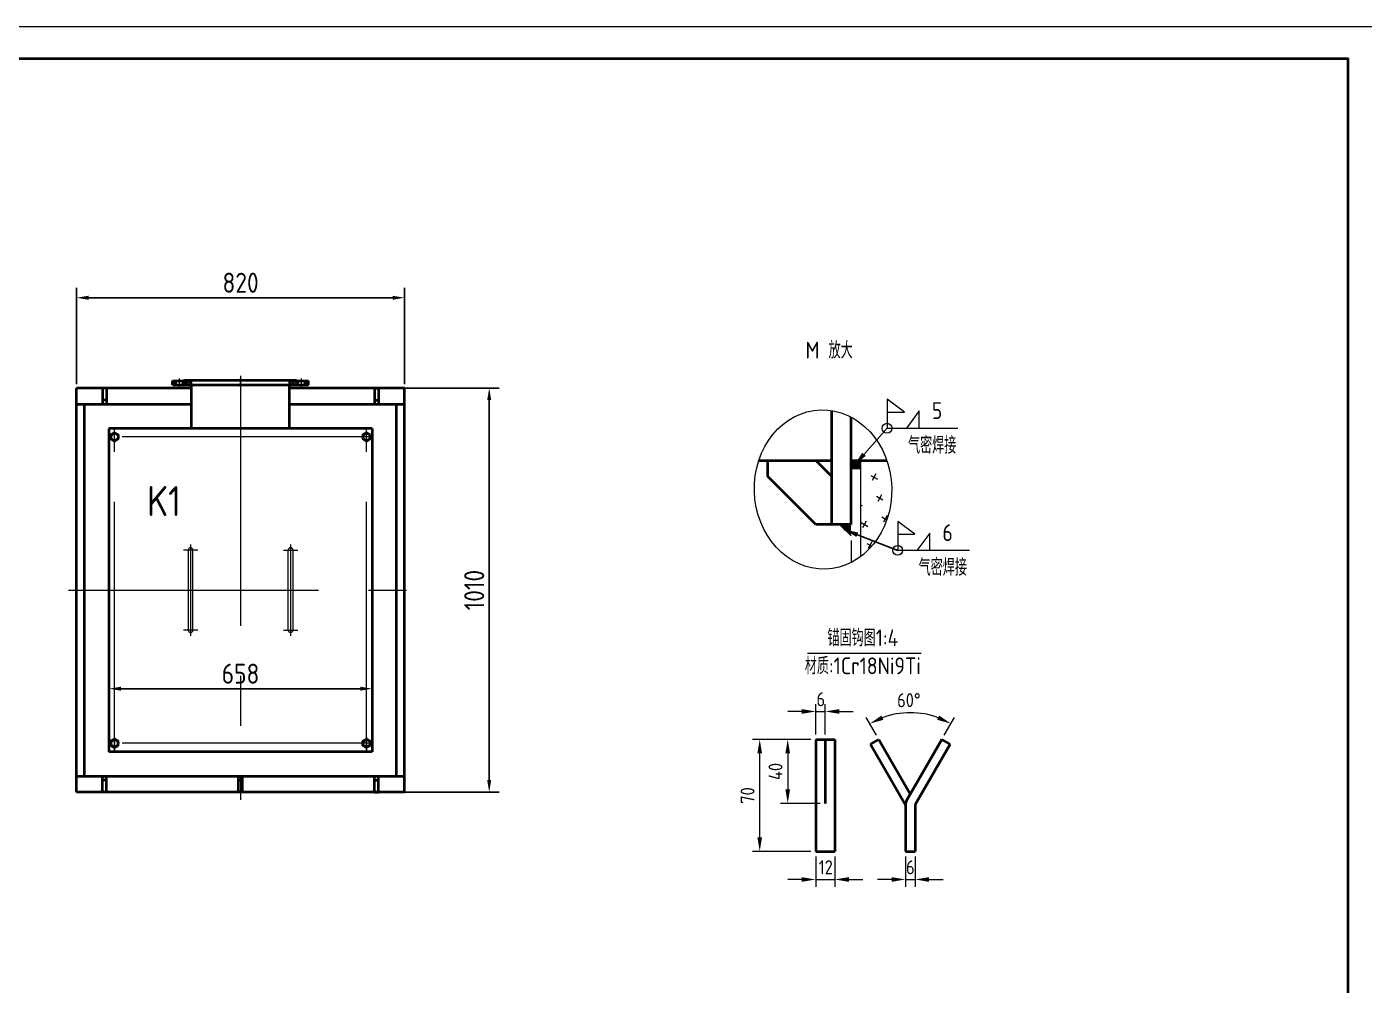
# Model space of a CAD drawing. Header units: millimetres. Extents: x 52110 to 400893, y -153728 to 31997.
# Drawn here: x 359379 to 362723, y -10986 to -8590 of the extents above; entities that cross this region are included whole.
import ezdxf

# ---------------------------------------------------------------- set-up
doc = ezdxf.new("R2010")
doc.units = ezdxf.units.MM
doc.header["$LTSCALE"] = 500
doc.linetypes.add('CENTER', pattern=[2, 1.25, -0.25, 0.25, -0.25])
doc.linetypes.add('PHANTOM2', pattern=[1.25, 0.625, -0.125, 0.125, -0.125, 0.125, -0.125])
for name, color, linetype, lineweight in [('2D', 4, 'PHANTOM2', 20), ('BIAOZHU', 3, 'Continuous', 25), ('POU', 4, 'Continuous', 20), ('SHI', 7, 'Continuous', 40), ('SW', 8, 'Continuous', 20), ('WEN', 3, 'Continuous', 20), ('XI', 2, 'Continuous', 20), ('ZHONG', 1, 'CENTER', 20)]:
    doc.layers.add(name, color=color, linetype=linetype, lineweight=lineweight)
doc.styles.add('GB', font='gbenor.shx', dxfattribs={"bigfont": 'gbcbig.shx'})
doc.styles.add('工程字', font='gbenor.shx', dxfattribs={"bigfont": 'gbcbig.shx'})
doc.dimstyles.new('GB-5', dxfattribs={"dimscale": 10, "dimtxt": 5, "dimasz": 3, "dimexe": 2.5, "dimexo": 1, "dimgap": 1.25, "dimtad": 1, "dimdsep": 46, "dimtxsty": '工程字', "dimcen": 5, "dimadec": 0, "dimazin": 0, "dimtfac": 0.7, "dimtix": 1, "dimtmove": 0, "dimatfit": 3, "dimfxl": 0, "dimtzin": 0, "dimarcsym": 0})
doc.dimstyles.new('ISO-25', dxfattribs={"dimscale": 40, "dimtxt": 3.5, "dimasz": 3.5, "dimexe": 1.8, "dimexo": 1.25, "dimgap": 1.3, "dimtad": 1, "dimdsep": 46, "dimtxsty": 'GB', "dimcen": 0, "dimclrd": 3, "dimclre": 3, "dimclrt": 256, "dimadec": 0, "dimazin": 0, "dimtfac": 1, "dimtix": 1, "dimtmove": 0, "dimatfit": 3, "dimldrblk": 'DOTSMALL', "dimfxl": 0, "dimlwd": 20, "dimlwe": 20, "dimarcsym": 0})
doc.dimstyles.get("Standard").update_dxf_attribs({"dimtxt": 0.18, "dimasz": 0.18, "dimexe": 0.18, "dimexo": 0.0625, "dimgap": 0.09, "dimtad": 0, "dimtih": 1, "dimtoh": 1, "dimdec": 4, "dimzin": 0, "dimdsep": 46, "dimtxsty": 'Standard', "dimcen": 0.09, "dimadec": 0, "dimazin": 0, "dimtfac": 1, "dimtdec": 4, "dimtofl": 0, "dimtmove": 0, "dimatfit": 3, "dimfxl": 0, "dimtolj": 1, "dimtzin": 0, "dimarcsym": 0})
pattern_1 = [(45, (-1333.1662, -1494.125), (-2.245064, 2.245064), [])]

# ---------------------------------------------------------------- blocks, each defined once
blk = doc.blocks.new('*D178')
at = {"layer": 'BIAOZHU', "color": 0, "lineweight": -2}
for p, q in [((359503.4, -9483.2), (359503.4, -9242.4)), ((360323.4, -9483.2), (360323.4, -9242.4)), ((360293.4, -9267.4), (359533.4, -9267.4))]:
    blk.add_line(p, q, dxfattribs=at)
at = {"layer": 'BIAOZHU', "color": 0}
for points in [[(359533.4, -9262.4), (359533.4, -9272.4), (359503.4, -9267.4)], [(360293.4, -9262.4), (360293.4, -9272.4), (360323.4, -9267.4)]]:
    blk.add_solid(points, dxfattribs=at)
at = {"layer": 'Defpoints', "color": 0}
for p in [(359503.4, -9267.4), (359503.4, -9493.2), (360323.4, -9493.2)]:
    blk.add_point(p, dxfattribs=at)
at = {"layer": 'BIAOZHU', "color": 0, "insert": (359913.4, -9229.9), "char_height": 50, "attachment_point": 5, "style": '工程字'}
blk.add_mtext('820', dxfattribs=at)
blk = doc.blocks.new('*D179')
at = {"layer": 'BIAOZHU', "color": 0, "lineweight": -2}
for p, q in [((360313.4, -9493.2), (360560, -9493.2)), ((360535, -9523.2), (360535, -10473.2)), ((360313.4, -10503.2), (360560, -10503.2))]:
    blk.add_line(p, q, dxfattribs=at)
at = {"layer": 'BIAOZHU', "color": 0}
for points in [[(360530, -9523.2), (360540, -9523.2), (360535, -9493.2)], [(360530, -10473.2), (360540, -10473.2), (360535, -10503.2)]]:
    blk.add_solid(points, dxfattribs=at)
at = {"layer": 'Defpoints', "color": 0}
for p in [(360303.4, -9493.2), (360303.4, -10503.2), (360535, -10503.2)]:
    blk.add_point(p, dxfattribs=at)
at = {"layer": 'BIAOZHU', "color": 0, "insert": (360497.5, -9998.2), "char_height": 50, "attachment_point": 5, "rotation": 90, "style": '工程字'}
blk.add_mtext('1010', dxfattribs=at)
blk = doc.blocks.new('*D247')
at = {"layer": 'BIAOZHU', "color": 0, "lineweight": -2}
for p, q in [((359584.4, -10253.9), (359584.4, -10219.7)), ((360242.4, -10253.9), (360242.4, -10219.7)), ((360212.4, -10244.7), (359614.4, -10244.7))]:
    blk.add_line(p, q, dxfattribs=at)
at = {"layer": 'BIAOZHU', "color": 0}
for points in [[(359614.4, -10239.7), (359614.4, -10249.7), (359584.4, -10244.7)], [(360212.4, -10239.7), (360212.4, -10249.7), (360242.4, -10244.7)]]:
    blk.add_solid(points, dxfattribs=at)
at = {"layer": 'Defpoints', "color": 0}
for p in [(359584.4, -10244.7), (359584.4, -10263.9), (360242.4, -10263.9)]:
    blk.add_point(p, dxfattribs=at)
at = {"layer": 'BIAOZHU', "color": 0, "insert": (359913.4, -10207.2), "char_height": 50, "attachment_point": 5, "style": '工程字'}
blk.add_mtext('658', dxfattribs=at)
blk = doc.blocks.new('*D183')
at = {"layer": 'Defpoints', "color": 0}
for p in [(361575.9, -10651.6), (361599.9, -10651.6), (361599.9, -10721.6)]:
    blk.add_point(p, dxfattribs=at)
at = {"layer": 'WEN', "color": 3, "lineweight": 20}
for p, q in [((361575.9, -10664.1), (361575.9, -10739.6)), ((361599.9, -10664.1), (361599.9, -10739.6)), ((361540.9, -10721.6), (361505.9, -10721.6)), ((361575.9, -10721.6), (361599.9, -10721.6)), ((361634.9, -10721.6), (361669.9, -10721.6))]:
    blk.add_line(p, q, dxfattribs=at)
at = {"layer": 'WEN', "color": 3}
for points in [[(361540.9, -10715.8), (361540.9, -10727.5), (361575.9, -10721.6)], [(361634.9, -10715.8), (361634.9, -10727.5), (361599.9, -10721.6)]]:
    blk.add_solid(points, dxfattribs=at)
at = {"layer": 'WEN', "insert": (361587.9, -10691.1), "char_height": 35, "attachment_point": 5, "style": 'GB'}
blk.add_mtext('6', dxfattribs=at)
blk = doc.blocks.new('_DotSmall')
at = {"color": 0, "linetype": 'ByBlock', "const_width": 0.5}
blk.add_lwpolyline([(-0.0625, 0, 1), (0.0625, 0, 1)], format="xyb", close=True, dxfattribs=at)
blk = doc.blocks.new('A$C704930C1')
at = {"layer": 'POU'}
h = blk.add_hatch(dxfattribs=at)
h.set_pattern_fill('ANSI31', color=256, style=0)
h.set_pattern_definition(pattern_1)
h.paths.add_polyline_path([(8.5, 15.2), (0, 15.2), (0, 5.2), (8.5, 5.2)])
h.paths.add_polyline_path([(46.5, 5.2), (46.5, 17.2), (30, 17.2), (28, 15.2), (26.5, 15.2), (26.5, 5.2)])
h = blk.add_hatch(dxfattribs=at)
h.set_pattern_fill('ANSI31', color=256, style=0)
h.set_pattern_definition(pattern_1)
h.paths.add_polyline_path([(313.5, 15.2), (312, 15.2), (310, 17.2), (293.5, 17.2), (293.5, 5.2), (313.5, 5.2)])
h.paths.add_polyline_path([(340, 15.2), (331.5, 15.2), (331.5, 5.2), (340, 5.2)])
at = {"layer": 'SHI'}
for p, q in [((0, 15.2), (28, 15.2)), ((0, 5.2), (0, 15.2)), ((0, 5.2), (340, 5.2)), ((8.5, 5.2), (8.5, 15.2)), ((26.5, 5.2), (26.5, 15.2)), ((30, 17.2), (28, 15.2)), ((30, 17.2), (310, 17.2)), ((46.5, 5.2), (46.5, 17.2)), ((293.5, 5.2), (293.5, 17.2)), ((310, 17.2), (312, 15.2)), ((312, 15.2), (340, 15.2)), ((313.5, 5.2), (313.5, 15.2)), ((331.5, 5.2), (331.5, 15.2)), ((340, 5.2), (340, 15.2))]:
    blk.add_line(p, q, dxfattribs=at)
at = {"layer": 'ZHONG'}
for p, q in [((17.5, 0), (17.5, 21.1)), ((170, 0), (170, 21.1)), ((322.5, 0), (322.5, 21.1))]:
    blk.add_line(p, q, dxfattribs=at)

msp = doc.modelspace()

# ---------------------------------------------------------------- hatches: boundary and pattern name
at = {"layer": 'POU'}
h = msp.add_hatch(dxfattribs=at)
h.set_pattern_fill('CROSS', color=256, scale=6, angle=-30, style=0)
h.set_pattern_definition([(330, (338517.602, 3155.21), (13.94557, -52.04557), [19.05, -57.15]), (240, (338530.613, 3158.696), (-52.04557, -13.94557), [19.05, -57.15])])
edge = h.paths.add_edge_path()
edge.add_ellipse((361369.72859, -9746.71767), major_axis=(5.74789, -198.96424), ratio=0.8630576181, start_angle=31.2355912, end_angle=109.99083263)
edge.add_line((361529.13472, -9674.03595), (361463.68886, -9674.03595))
edge.add_line((361463.68886, -9674.03595), (361463.68886, -9914.26807))
at = {"layer": 'WEN'}
h = msp.add_hatch(color=256, dxfattribs=at)
h.paths.add_polyline_path([(361463.68886, -9674.03595), (361463.68886, -9694.03595), (361439.68886, -9674.03595)], flags=17)
h.paths.add_polyline_path([(361463.68886, -9694.03595), (361439.68886, -9694.03595), (361439.68886, -9674.03595)])
for points in [[(361439.68886, -9694.03595), (361439.68886, -9674.03595), (361463.68886, -9694.03595)], [(361439.68886, -9834.03595), (361410.88886, -9834.03595), (361439.68886, -9862.83595)]]:
    msp.add_hatch(color=256, dxfattribs=at).paths.add_polyline_path(points)

# ---------------------------------------------------------------- linework, layer by layer
at = {"layer": '2D'}
for p, q in [((361439.68886, -9694.03595), (361463.68886, -9694.03595)), ((361463.68886, -9674.03595), (361463.68886, -9914.26807)), ((361439.68886, -9874.03595), (361439.68886, -9929.18201))]:
    msp.add_line(p, q, dxfattribs=at)
at = {"layer": 'SHI'}
for p, q in [((359790.86955, -9493.23089), (359503.36955, -9493.23089)), ((359503.36955, -10503.23089), (359503.36955, -9493.23089)), ((359568.36955, -9493.23089), (359568.36955, -9533.23089)), ((359578.36955, -9493.23089), (359568.36955, -9493.23089)), ((359578.36955, -9493.23089), (359578.36955, -9533.23089)), ((359790.86955, -9594.23089), (359790.86955, -9485.23089)), ((360035.86955, -9594.23089), (360035.86955, -9485.23089)), ((360323.36955, -9493.23089), (360035.86955, -9493.23089)), ((360248.36955, -9493.23089), (360258.36955, -9493.23089)), ((360248.36955, -9493.23089), (360248.36955, -9533.23089)), ((360258.36955, -9493.23089), (360258.36955, -9533.23089)), ((360323.36955, -10503.23089), (360323.36955, -9493.23089)), ((359578.36955, -9523.23089), (359568.36955, -9523.23089)), ((360248.36955, -9523.23089), (360258.36955, -9523.23089)), ((359503.36955, -9533.23089), (359790.86955, -9533.23089)), ((359523.36955, -10463.23089), (359523.36955, -9533.23089)), ((360035.86955, -9533.23089), (360323.36955, -9533.23089)), ((360303.36955, -10463.23089), (360303.36955, -9533.23089)), ((361391.68886, -9834.03595), (361391.68886, -9549.54823)), ((360242.36955, -9594.23089), (359584.36955, -9594.23089)), ((359584.36955, -9594.23089), (359584.36955, -10402.23089)), ((360242.36955, -9594.23089), (360242.36955, -10402.23089)), ((361439.68886, -9834.03595), (361439.68886, -9565.63631)), ((361209.25172, -9674.03595), (361391.68886, -9674.03595)), ((361231.68886, -9714.03595), (361231.68886, -9674.03595)), ((361351.68886, -9674.03595), (361391.68886, -9714.03595)), ((361439.68886, -9674.03595), (361529.13472, -9674.03595)), ((361351.68886, -9834.03595), (361231.68886, -9714.03595)), ((361391.68886, -9834.03595), (361351.68886, -9834.03595)), ((361439.68886, -9834.03595), (361391.68886, -9834.03595)), ((361351.3364, -10371.62224), (361399.3364, -10371.62224)), ((361351.3364, -10371.62224), (361351.3364, -10651.62224)), ((361375.3364, -10371.62224), (361375.3364, -10531.62224)), ((361399.3364, -10371.62224), (361399.3364, -10651.62224)), ((361488.5662, -10383.62224), (361509.35081, -10371.62224)), ((361488.5662, -10383.62224), (361575.87045, -10534.83763)), ((361509.35081, -10371.62224), (361587.87045, -10507.62224)), ((361666.39008, -10371.62224), (361577.47814, -10525.62224)), ((361687.17469, -10383.62224), (361601.47814, -10532.05302)), ((361687.17469, -10383.62224), (361666.39008, -10371.62224)), ((360242.36955, -10402.23089), (359584.36955, -10402.23089)), ((359503.36955, -10463.23089), (360323.36955, -10463.23089)), ((359568.36955, -10503.23089), (359568.36955, -10463.23089)), ((359578.36955, -10503.23089), (359578.36955, -10463.23089)), ((359908.36955, -10503.23089), (359908.36955, -10463.23089)), ((359918.36955, -10503.23089), (359918.36955, -10463.23089)), ((360248.36955, -10503.23089), (360248.36955, -10463.23089)), ((360258.36955, -10503.23089), (360258.36955, -10463.23089)), ((359578.36955, -10473.23089), (359568.36955, -10473.23089)), ((359918.36955, -10473.23089), (359908.36955, -10473.23089)), ((360248.36955, -10473.23089), (360258.36955, -10473.23089)), ((360323.36955, -10503.23089), (359503.36955, -10503.23089)), ((359578.36955, -10503.23089), (359568.36955, -10503.23089)), ((359918.36955, -10503.23089), (359908.36955, -10503.23089)), ((360248.36955, -10503.23089), (360258.36955, -10503.23089)), ((361575.87045, -10531.62224), (361575.87045, -10651.62224)), ((361599.87045, -10538.05302), (361599.87045, -10651.62224)), ((361351.3364, -10651.62224), (361399.3364, -10651.62224)), ((361575.87045, -10651.62224), (361599.87045, -10651.62224))]:
    msp.add_line(p, q, dxfattribs=at)
for points in [[(356234.77169, -13261.99791), (362682.77169, -13261.99791), (362682.77169, -8669.99791), (356234.77169, -8669.99791)], [(360237.36955, -9610.03473), (360228.36955, -9604.83858), (360219.36955, -9610.03473), (360219.36955, -9620.42704), (360228.36955, -9625.62319), (360237.36955, -9620.42704)], [(359589.36955, -10386.42704), (359598.36955, -10391.62319), (359607.36955, -10386.42704), (359607.36955, -10376.03473), (359598.36955, -10370.83858), (359589.36955, -10376.03473)], [(360237.36955, -10386.42704), (360228.36955, -10391.62319), (360219.36955, -10386.42704), (360219.36955, -10376.03473), (360228.36955, -10370.83858), (360237.36955, -10376.03473)]]:
    msp.add_lwpolyline(points, close=True, dxfattribs=at)
for points in [[(359598.36955, -9604.83858), (359589.36955, -9610.03473), (359589.36955, -9620.42704), (359598.36955, -9625.62319)], [(359598.36955, -9604.83858), (359607.36955, -9610.03473), (359607.36955, -9620.42704), (359598.36955, -9625.62319)]]:
    msp.add_lwpolyline(points, dxfattribs=at)
for centre in [(359598.36955, -9615.23089), (360228.36955, -9615.23089), (359598.36955, -10381.23089), (360228.36955, -10381.23089)]:
    msp.add_circle(centre, 9, dxfattribs=at)
for centre in [(361587.87045, -10531.62224), (361611.87045, -10538.05302)]:
    msp.add_arc(centre, 12, 150, 180, dxfattribs=at)
at = {"layer": 'SW'}
for p, q in [((359782.36955, -9898.23089), (359782.36955, -10098.23089)), ((359794.36955, -10098.23089), (359794.36955, -9898.23089)), ((360032.36955, -10098.23089), (360032.36955, -9898.23089)), ((360044.36955, -9898.23089), (360044.36955, -10098.23089))]:
    msp.add_line(p, q, dxfattribs=at)
for centre, start, end in [((359788.36955, -9898.23089), 0, 180), ((360038.36955, -9898.23089), 0, 180), ((359788.36955, -10098.23089), 180, 0), ((360038.36955, -10098.23089), 180, 0)]:
    msp.add_arc(centre, 6, start, end, dxfattribs=at)
at = {"layer": 'WEN'}
for p, q in [((361573.013, -9553.47312), (361529.77142, -9521.29741)), ((361529.77142, -9521.29741), (361529.77142, -9593.63392)), ((361529.77142, -9553.47312), (361573.013, -9553.47312)), ((361610.1392, -9550.39234), (361577.9635, -9593.63392)), ((361610.1392, -9593.63392), (361610.1392, -9550.39234)), ((361529.77142, -9593.63392), (361706.34902, -9593.63392)), ((361463.68886, -9694.03595), (361439.68886, -9674.03595)), ((361556.26462, -9826.54512), (361556.26462, -9898.88163)), ((361599.5062, -9858.72083), (361556.26462, -9826.54512)), ((361410.88886, -9834.03595), (361439.68886, -9862.83595)), ((361556.26462, -9858.72083), (361599.5062, -9858.72083)), ((361636.6324, -9855.64005), (361604.45669, -9898.88163)), ((361636.6324, -9898.88163), (361636.6324, -9855.64005)), ((361735.72081, -9898.88163), (361556.26462, -9898.88163)), ((361330.49523, -10156.10323), (361614.77338, -10156.10323))]:
    msp.add_line(p, q, dxfattribs=at)
at = {"layer": 'WEN', "color": 3, "lineweight": 20}
for p, q in [((361351.3364, -10359.12224), (361351.3364, -10283.62224)), ((361375.3364, -10359.12224), (361375.3364, -10283.62224)), ((361316.3364, -10301.62224), (361281.3364, -10301.62224)), ((361351.3364, -10301.62224), (361375.3364, -10301.62224)), ((361410.3364, -10301.62224), (361445.3364, -10301.62224)), ((361503.10081, -10360.79692), (361477.44795, -10316.36487)), ((361672.64008, -10360.79692), (361698.29294, -10316.36487)), ((361338.8364, -10371.62224), (361193.3364, -10371.62224)), ((361338.8364, -10371.62224), (361263.3364, -10371.62224)), ((361211.3364, -10616.62224), (361211.3364, -10406.62224)), ((361281.3364, -10406.62224), (361281.3364, -10496.62224)), ((361362.8364, -10531.62224), (361263.3364, -10531.62224)), ((361338.8364, -10651.62224), (361193.3364, -10651.62224)), ((361351.3364, -10664.12224), (361351.3364, -10739.62224)), ((361399.3364, -10664.12224), (361399.3364, -10739.62224)), ((361316.3364, -10721.62224), (361281.3364, -10721.62224)), ((361351.3364, -10721.62224), (361399.3364, -10721.62224)), ((361434.3364, -10721.62224), (361469.3364, -10721.62224))]:
    msp.add_line(p, q, dxfattribs=at)
at = {"layer": 'WEN'}
for centre in [(361529.77142, -9593.63392), (361556.26462, -9898.88163)]:
    msp.add_circle(centre, 12.31371, dxfattribs=at)
at = {"layer": 'WEN', "color": 3, "lineweight": 20}
msp.add_arc((361587.87045, -10507.62224), 202.84499, 69.89843657, 110.10156343, dxfattribs=at)
at = {"layer": 'WEN'}
msp.add_ellipse((361369.72859, -9746.71767), major_axis=(5.74789, -198.96424), ratio=0.8630576181, dxfattribs=at)
at = {"layer": 'WEN', "color": 3}
for points in [[(361316.3364, -10295.78891), (361316.3364, -10307.45557), (361351.3364, -10301.62224)], [(361410.3364, -10295.78891), (361410.3364, -10307.45557), (361375.3364, -10301.62224)], [(361520.62556, -10322.41818), (361515.68564, -10311.84897), (361486.44795, -10331.95332)], [(361660.05525, -10311.84897), (361655.11534, -10322.41818), (361689.29294, -10331.95332)], [(361205.50307, -10406.62224), (361217.16973, -10406.62224), (361211.3364, -10371.62224)], [(361275.50307, -10406.62224), (361287.16973, -10406.62224), (361281.3364, -10371.62224)], [(361275.50307, -10496.62224), (361287.16973, -10496.62224), (361281.3364, -10531.62224)], [(361205.50307, -10616.62224), (361217.16973, -10616.62224), (361211.3364, -10651.62224)], [(361316.3364, -10715.78891), (361316.3364, -10727.45557), (361351.3364, -10721.62224)], [(361434.3364, -10715.78891), (361434.3364, -10727.45557), (361399.3364, -10721.62224)]]:
    msp.add_solid(points, dxfattribs=at)
at = {"layer": 'XI'}
msp.add_lwpolyline([(356034.77169, -13341.99791), (362762.77169, -13341.99791), (362762.77169, -8589.99791), (356034.77169, -8589.99791)], close=True, dxfattribs=at)
at = {"layer": 'ZHONG'}
for p, q in [((359913.36955, -9462.84298), (359913.36955, -10522.15201)), ((359598.36955, -10402.23089), (359598.36955, -9594.23089)), ((359598.36955, -9630.46133), (359598.36955, -9594.73089)), ((360228.36955, -10402.23089), (360228.36955, -9594.23089)), ((360228.36955, -9630.46133), (360228.36955, -9594.73089)), ((360242.36955, -9615.23089), (359598.36955, -9615.23089)), ((359806.21633, -9898.23089), (359770.52277, -9898.23089)), ((359788.36955, -9884.2601), (359788.36955, -10112.20167)), ((360020.52277, -9898.23089), (360056.21633, -9898.23089)), ((360038.36955, -9884.2601), (360038.36955, -10112.20167)), ((359483.36955, -9998.23089), (360328.62516, -9998.23089)), ((359806.21633, -10098.23089), (359770.52277, -10098.23089)), ((360020.52277, -10098.23089), (360056.21633, -10098.23089)), ((359598.36955, -10366.00044), (359598.36955, -10401.73089)), ((360228.36955, -10366.00044), (360228.36955, -10401.73089)), ((360242.36955, -10381.23089), (359598.36955, -10381.23089))]:
    msp.add_line(p, q, dxfattribs=at)

# ---------------------------------------------------------------- block references
at = {"layer": 'WEN'}
msp.add_blockref('A$C704930C1', (359743.36945, -9490.40368), dxfattribs=at)

# ---------------------------------------------------------------- texts
at = {"layer": 'BIAOZHU', "style": 'GB'}
msp.add_text('K1', height=75, dxfattribs=at).set_placement((359679.52278, -9813.1685))
at = {"layer": 'WEN', "style": 'GB'}
for s, p in [('5', (361641.6862, -9570.52742)), ('气密焊接', (361582.0024, -9657.1098)), ('6', (361668.1794, -9875.77513)), ('气密焊接', (361608.4956, -9962.35752))]:
    msp.add_text(s, height=42, dxfattribs=at).set_placement(p)
at = {"layer": 'WEN', "insert": (361325.73745, -9419.4918), "char_height": 42, "width": 641.13444, "attachment_point": 7, "style": 'GB'}
msp.add_mtext('M 放大', dxfattribs=at)
at = {"layer": 'WEN', "color": 3, "attachment_point": 5, "style": 'GB'}
for s, insert, char_height in [('锚固钩图1:4\\P材质:1Cr18Ni9Ti', (361469.13448, -10152.55754), 42), ('6', (361364.05658, -10271.12224), 35), ('12', (361376.41431, -10691.12224), 35)]:
    msp.add_mtext(s, dxfattribs=dict(at, insert=insert, char_height=char_height))
at = {"layer": 'WEN', "color": 3, "char_height": 35, "attachment_point": 5, "style": 'GB'}
for s, insert, rotation in [('60°', (361584.36448, -10273.3384), 0.85734637), ('40', (361250.8364, -10451.62224), 90), ('70', (361180.8364, -10511.62224), 90)]:
    msp.add_mtext(s, dxfattribs=dict(at, insert=insert, rotation=rotation))

# ---------------------------------------------------------------- dimensions: what is measured, and where the dimension line sits
at = {"layer": 'BIAOZHU'}
for base, p1, p2, picture, middle in [((359503.36955, -9267.37261), (360323.36955, -9493.23089), (359503.36955, -9493.23089), '*D178', (359913.36955, -9229.87261)), ((359584.36955, -10244.68007), (360242.36955, -10263.87256), (359584.36955, -10263.87256), '*D247', (359913.36955, -10207.18007))]:
    dim = msp.add_linear_dim(base=base, p1=p1, p2=p2, dimstyle='GB-5', override={"dimfxl": 0.09}, dxfattribs=at)
    dim.commit()
    dim.dimension.update_dxf_attribs({"geometry": picture, "text_midpoint": middle})
dim = msp.add_linear_dim(base=(360534.95776, -10503.23089), p1=(360303.36955, -9493.23089), p2=(360303.36955, -10503.23089), angle=90, dimstyle='GB-5', override={"dimfxl": 0.09}, dxfattribs=at)
dim.commit()
dim.dimension.update_dxf_attribs({"geometry": '*D179', "text_midpoint": (360497.45776, -9998.23089)})
at = {"layer": 'WEN', "color": 3}
dim = msp.add_linear_dim(base=(361599.87045, -10721.62224), p1=(361575.87045, -10651.62224), p2=(361599.87045, -10651.62224), dimstyle='ISO-25', override={"dimscale": 10, "dimlfac": 0.25}, dxfattribs=at)
dim.commit()
dim.dimension.update_dxf_attribs({"geometry": '*D183', "text_midpoint": (361587.87045, -10691.12224)})

# ---------------------------------------------------------------- leaders
at = {"layer": 'WEN'}
for points in [[(361448.11978, -9685.67871), (361529.77142, -9593.63392)], [(361421.65686, -9846.8189), (361556.26462, -9898.88163)]]:
    msp.add_leader(points, dimstyle='Standard', override={"dimscale": 10, "dimtxt": 3.5, "dimasz": 3.6, "dimexe": 1.8, "dimexo": 0, "dimgap": 1, "dimtad": 1, "dimtih": 0, "dimtoh": 0, "dimzin": 12, "dimcen": 0, "dimtdec": 0, "dimtix": 1, "dimtofl": 1}, dxfattribs=at)

doc.saveas('drawing.dxf')
